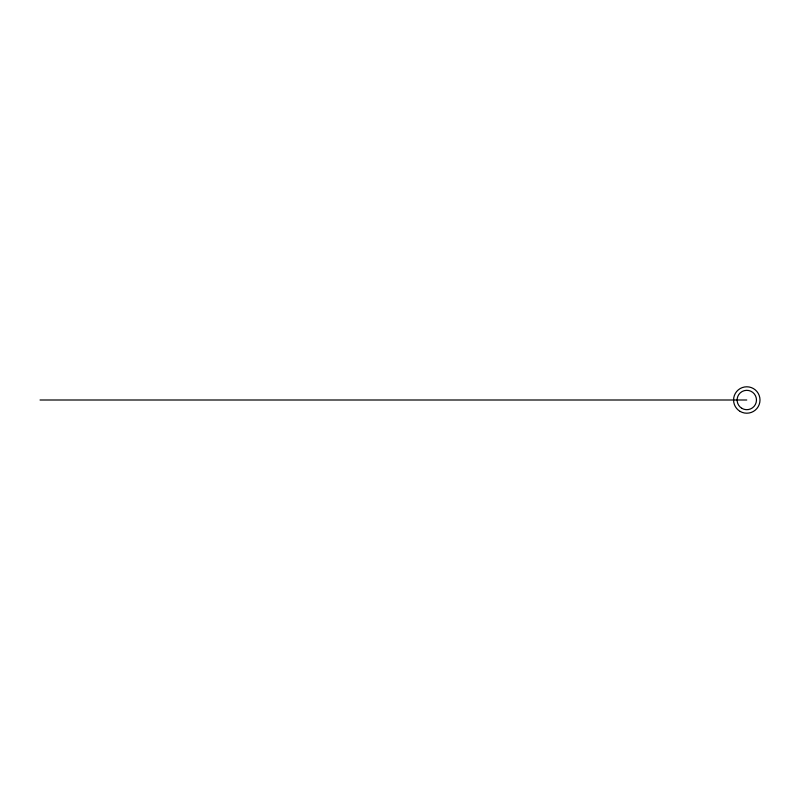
<?xml version="1.0" encoding="UTF-8"?>
<svg xmlns="http://www.w3.org/2000/svg" width="800" height="800" viewBox="0 0 800 800"><rect width="100%" height="100%" fill="white"/><g stroke="black" fill="none" stroke-linecap="round" stroke-linejoin="round"><path stroke-width="1.2" d="M40.04 400L746.76 400M741.8 408.3A9.68 9.68 0 0 0 756.47 400.17A9.68 9.68 0 0 0 742.1 391.54A9.68 9.68 0 0 0 741.8 408.3M740.18 411.44A13.21 13.21 0 0 0 760 400A13.21 13.21 0 0 0 740.18 388.56A13.21 13.21 0 0 0 740.18 411.44"/></g></svg>
